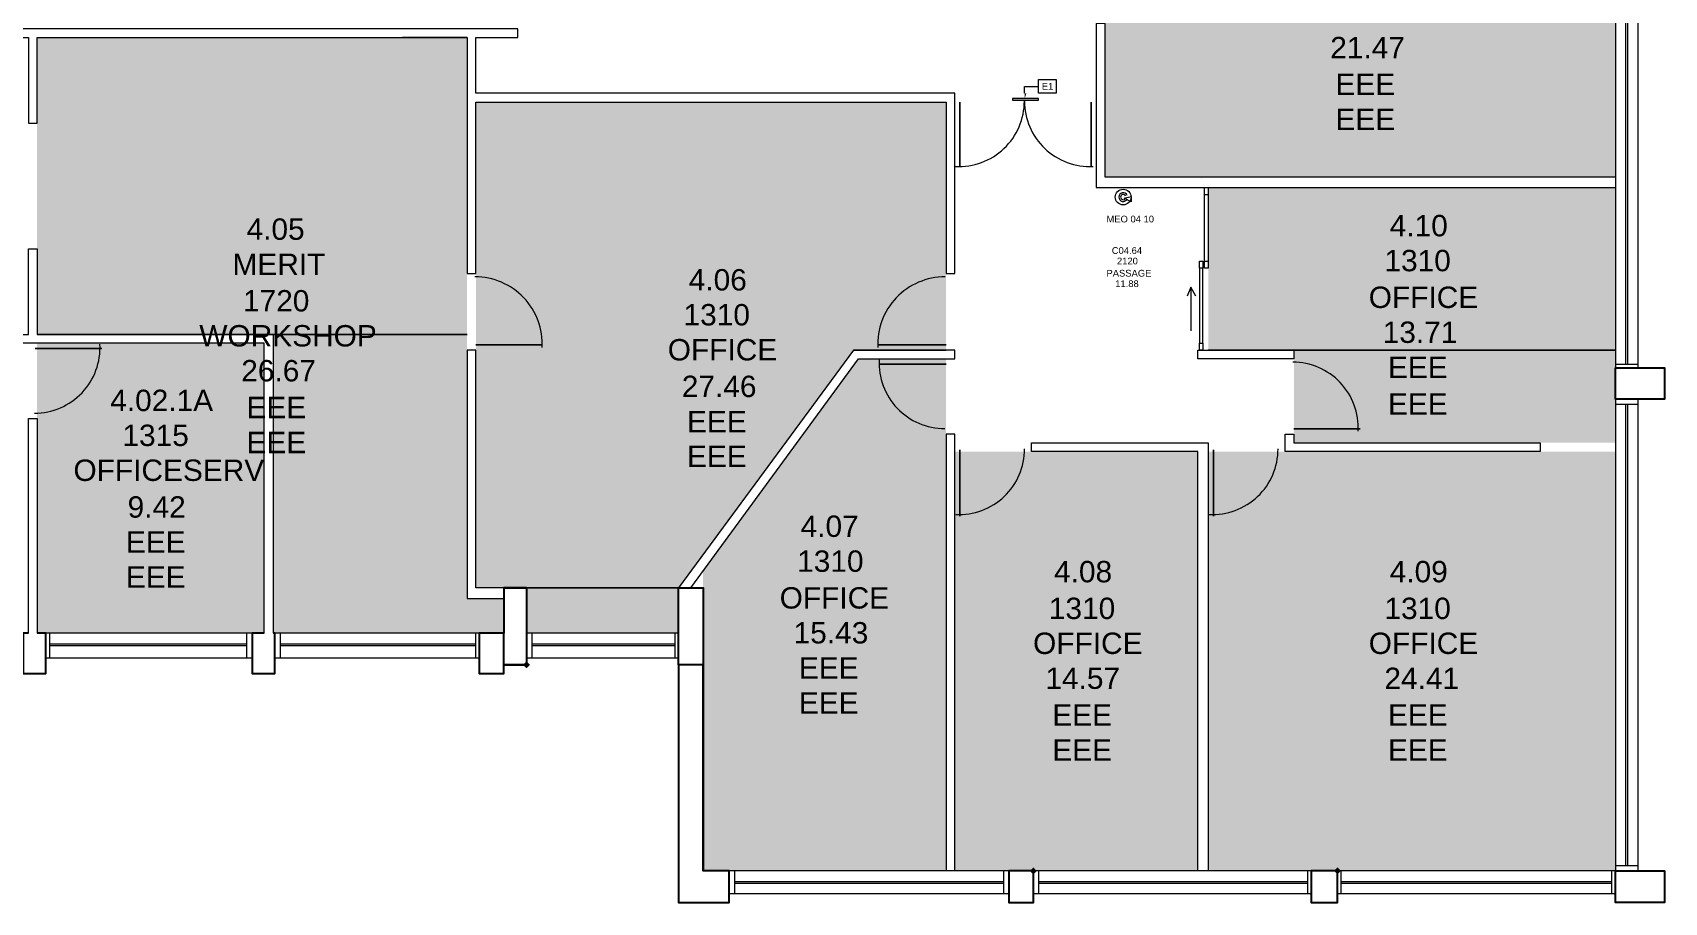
# Model space of a CAD drawing. Header units: millimetres. Extents: x -59 to 47, y 152 to 919.
# Drawn here: x 26.74 to 46.5, y 353.62 to 364.16 of the extents above; entities that cross this region are included whole.
import ezdxf

# ---------------------------------------------------------------- set-up
doc = ezdxf.new("R2010")
doc.units = ezdxf.units.MM
for name, color, linetype in [('PDF_014404$BL', 7, 'Continuous'), ('PDF_014404$DR', 7, 'Continuous'), ('PDF_014404$FI', 7, 'Continuous'), ('PDF_014404$FI-DSG', 7, 'Continuous'), ('PDF_014404$WA', 7, 'Continuous'), ('PDF_014404$WA-COL', 7, 'Continuous'), ('PDF_014404$WA-EXT', 7, 'Continuous'), ('PDF_014404$WN', 7, 'Continuous'), ('PDF_Text', 7, 'Continuous')]:
    doc.layers.add(name, color=color, linetype=linetype)
doc.layers.add('PDF_014404$HL-TMP', color=7, linetype='Continuous', true_color=0x800000)
doc.styles.add('PDF ArialMT', font='arial.ttf')

msp = doc.modelspace()

# ---------------------------------------------------------------- hatches: boundary and pattern name
at = {"layer": 'PDF_014404$WA-COL', "transparency": 33554559}
for points in [[(32.724, 356.542), (32.703, 356.521), (32.682, 356.5), (32.703, 356.479), (32.724, 356.458), (32.746, 356.479), (32.767, 356.5), (32.746, 356.521)], [(32.724, 356.542), (32.703, 356.521), (32.682, 356.5), (32.703, 356.479), (32.724, 356.458), (32.746, 356.479), (32.767, 356.5), (32.746, 356.521)], [(38.863, 354.045), (38.842, 354.023), (38.821, 354.002), (38.842, 353.981), (38.863, 353.96), (38.884, 353.981), (38.905, 354.002), (38.884, 354.023)], [(42.546, 354.045), (42.525, 354.023), (42.504, 354.002), (42.525, 353.981), (42.546, 353.96), (42.567, 353.981), (42.588, 354.002), (42.567, 354.023)]]:
    msp.add_hatch(color=256, dxfattribs=at).paths.add_polyline_path(points)

# ---------------------------------------------------------------- linework, layer by layer
at = {"layer": 'PDF_014404$BL', "lineweight": 9}
for points in [[(45.912, 365.813), (45.912, 360.098)], [(46.187, 360.098), (46.187, 365.813)], [(45.912, 359.717), (45.912, 354.002), (42.546, 354.002)], [(46.187, 354.002), (46.187, 359.717)], [(29.401, 356.881), (26.903, 356.881)], [(32.153, 356.881), (29.676, 356.881)], [(34.566, 356.881), (32.724, 356.881)], [(26.903, 356.585), (29.401, 356.585)], [(29.676, 356.585), (32.153, 356.585)], [(32.724, 356.585), (34.566, 356.585)], [(38.567, 354.002), (35.18, 354.002)], [(42.228, 354.002), (38.863, 354.002)], [(35.18, 353.727), (38.567, 353.727)], [(38.863, 353.727), (42.228, 353.727)], [(42.546, 353.727), (45.912, 353.727)]]:
    msp.add_lwpolyline(points, dxfattribs=at)
at = {"layer": 'PDF_014404$DR', "lineweight": 0}
msp.add_lwpolyline([(37.919, 362.536, 0.429403), (38.754, 363.329, 0.429403), (39.588, 362.536)], format="xyb", dxfattribs=at)
for points in [[(37.974, 363.316), (37.974, 362.533), (37.974, 363.316)], [(39.561, 363.316), (39.561, 362.533), (39.561, 363.316)], [(40.895, 362.384), (40.895, 362.384)], [(40.937, 361.39), (40.937, 362.194)], [(40.98, 362.194), (40.98, 361.39)], [(40.874, 361.305), (40.874, 360.395)], [(40.916, 360.395), (40.916, 361.305)], [(40.768, 361.072), (40.726, 360.966)], [(40.831, 360.966), (40.768, 361.072), (40.768, 360.543)], [(26.776, 360.331), (27.581, 360.331), (26.776, 360.331)], [(32.111, 360.374), (32.915, 360.374), (32.111, 360.374)], [(37.805, 360.374), (36.979, 360.374), (37.805, 360.374)], [(37.805, 360.141), (37, 360.141), (37.805, 360.141)], [(42.017, 359.357), (42.821, 359.357), (42.017, 359.357)], [(37.974, 359.103), (37.974, 358.299), (37.974, 359.103)], [(41.043, 359.103), (41.043, 358.299), (41.043, 359.103)]]:
    msp.add_lwpolyline(points, dxfattribs=at)
for points in [[(40.98, 362.279), (40.98, 362.194), (40.937, 362.194), (40.937, 362.279)], [(40.916, 361.39), (40.916, 361.305), (40.874, 361.305), (40.874, 361.39)], [(40.98, 361.39), (40.98, 361.305), (40.937, 361.305), (40.937, 361.39)], [(40.916, 360.395), (40.916, 360.31), (40.874, 360.31), (40.874, 360.395)]]:
    msp.add_lwpolyline(points, close=True, dxfattribs=at)
for centre, radius, start, end in [((32.1, 360.384), 0.815, 357.0434, 90.0001), ((37.794, 360.384), 0.815, 89.9999, 182.9554), ((26.766, 360.342), 0.794, 270.0001, 2.9544), ((37.79, 360.154), 0.794, 177.0447, 270), ((42.003, 359.371), 0.794, 357.0447, 90), ((37.963, 359.114), 0.794, 267.0449, 0.0001), ((41.032, 359.114), 0.794, 267.0449, 0.0001)]:
    msp.add_arc(centre, radius, start, end, dxfattribs=at)
at = {"layer": 'PDF_014404$FI', "lineweight": 9}
msp.add_lwpolyline([(40.048, 362.109), (39.964, 362.152), (40.048, 362.173)], close=True, dxfattribs=at)
msp.add_circle((39.95, 362.165), 0.0953, dxfattribs=at)
msp.add_circle((39.95, 362.165), 0.0953, dxfattribs=at)
for radius, start, end in [(0.0529, 22.7694, 337.2306), (0.0318, 22.7697, 337.2303)]:
    msp.add_arc((39.95, 362.165), radius, start, end, dxfattribs=at)
at = {"layer": 'PDF_014404$FI-DSG', "lineweight": 9}
msp.add_lwpolyline([(38.757, 363.422), (38.757, 363.506), (38.842, 363.506), (38.926, 363.506)], dxfattribs=at)
for points in [[(38.926, 363.591), (39.138, 363.591), (39.138, 363.422), (38.926, 363.422)], [(38.926, 363.358), (38.609, 363.358), (38.609, 363.337), (38.926, 363.337)]]:
    msp.add_lwpolyline(points, close=True, dxfattribs=at)
at = {"layer": 'PDF_014404$FI-DSG', "transparency": 33554559}
for points in [[(38.778, 363.422), (38.757, 363.358), (38.757, 363.422)], [(38.926, 363.358), (38.609, 363.358), (38.926, 363.337)], [(38.609, 363.358), (38.926, 363.337), (38.609, 363.337)]]:
    msp.add_solid(points, dxfattribs=at)
at = {"layer": 'PDF_014404$HL-TMP', "lineweight": 0}
for points in [[(32.005, 364.099), (31.222, 364.099), (32.005, 364.099)], [(32.005, 360.501), (26.798, 360.501), (32.005, 360.501)], [(37.805, 360.31), (36.683, 360.31), (37.805, 360.31)], [(45.912, 360.31), (40.98, 360.31), (45.912, 360.31)]]:
    msp.add_lwpolyline(points, dxfattribs=at)
msp.add_lwpolyline([(34.566, 357.431), (32.724, 357.431), (34.566, 357.431)], close=True, dxfattribs=at)
at = {"layer": 'PDF_014404$HL-TMP', "transparency": 33554559}
for points in [[(45.912, 364.692), (39.731, 364.692), (45.912, 363.781)], [(39.731, 364.692), (45.912, 363.781), (39.731, 363.781)], [(31.222, 364.099), (32.005, 364.099), (26.798, 364.099)], [(32.005, 364.099), (26.798, 364.099), (32.005, 360.501)], [(26.798, 364.099), (32.005, 360.501), (26.798, 360.501)], [(32.005, 364.099), (31.222, 364.099), (31.222, 364.099)], [(45.912, 363.781), (39.731, 363.781), (45.912, 362.956)], [(39.731, 363.781), (45.912, 362.956), (39.731, 362.956)], [(37.805, 363.316), (32.111, 363.316), (32.111, 363.316)], [(37.805, 363.316), (32.111, 363.316), (37.805, 360.31)], [(32.111, 363.316), (37.805, 360.31), (32.111, 360.31)], [(45.912, 362.406), (39.731, 362.406), (39.731, 362.956)], [(39.731, 362.956), (45.912, 362.956), (45.912, 362.406)], [(45.912, 362.406), (45.912, 362.406), (39.731, 362.406)], [(45.912, 362.279), (40.98, 362.279), (40.98, 362.279)], [(45.912, 362.279), (40.98, 362.279), (45.912, 360.31)], [(40.98, 362.279), (45.912, 360.31), (40.98, 360.31)], [(26.798, 360.501), (32.005, 360.501), (29.655, 360.501)], [(32.005, 360.501), (29.655, 360.501), (32.005, 357.304)], [(29.655, 360.501), (32.005, 357.304), (29.655, 357.304)], [(26.798, 360.395), (29.549, 360.395), (29.549, 360.395)], [(29.549, 360.395), (26.798, 360.395), (29.549, 356.881)], [(26.798, 360.395), (29.549, 356.881), (26.798, 356.881)], [(36.683, 360.31), (32.111, 360.31), (34.566, 357.431)], [(32.111, 360.31), (34.566, 357.431), (32.111, 357.431)], [(36.683, 360.31), (37.805, 360.31), (36.704, 360.31)], [(36.704, 360.31), (37.805, 360.31), (37.805, 360.31)], [(40.98, 360.31), (45.912, 360.31), (42.017, 360.31)], [(45.912, 359.188), (42.017, 359.188), (42.017, 360.31)], [(42.017, 360.31), (45.912, 360.31), (45.912, 359.188)], [(36.746, 360.204), (37.805, 357.622), (34.862, 357.622)], [(36.746, 360.204), (37.339, 360.204), (37.339, 360.204)], [(37.805, 360.204), (37.805, 360.204), (36.746, 360.204)], [(37.805, 360.204), (36.746, 360.204), (37.339, 360.204)], [(37.805, 360.204), (36.746, 360.204), (37.805, 357.622)], [(40.853, 359.082), (37.91, 359.082), (40.853, 354.002)], [(37.91, 359.082), (40.853, 354.002), (37.91, 354.002)], [(40.98, 359.082), (45.912, 359.082), (45.912, 359.082)], [(45.912, 359.082), (45.912, 359.082), (40.98, 359.082)], [(45.912, 359.082), (40.98, 359.082), (45.912, 354.066)], [(40.98, 359.082), (45.912, 354.066), (40.98, 354.066)], [(45.912, 359.188), (45.912, 359.188), (42.017, 359.188)], [(37.805, 354.002), (34.862, 354.002), (34.862, 357.622)], [(34.862, 357.622), (37.805, 357.622), (37.805, 354.002)], [(32.449, 357.304), (29.655, 357.304), (32.449, 356.881)], [(29.655, 357.304), (32.449, 356.881), (29.655, 356.881)], [(34.566, 357.431), (32.111, 357.431), (32.724, 357.431)], [(32.111, 357.431), (34.566, 357.431), (34.566, 357.431)], [(34.566, 357.431), (34.566, 357.431), (32.724, 357.431)], [(34.566, 357.431), (32.724, 357.431), (34.566, 356.881)], [(32.724, 357.431), (34.566, 356.881), (32.724, 356.881)], [(37.805, 354.002), (37.805, 354.002), (34.862, 354.002)], [(45.912, 354.066), (40.98, 354.066), (45.912, 354.002)], [(40.98, 354.066), (45.912, 354.002), (40.98, 354.002)]]:
    msp.add_solid(points, dxfattribs=at)
at = {"layer": 'PDF_014404$WA', "lineweight": 20}
for points in [[(26.692, 364.099), (26.692, 363.062), (26.798, 363.062), (26.798, 364.099), (32.005, 364.099), (32.005, 361.241), (32.111, 361.241), (32.111, 363.316), (37.805, 363.316), (37.805, 361.241), (37.91, 361.241), (37.91, 363.422), (32.111, 363.422), (32.111, 364.099), (32.619, 364.099), (32.619, 364.205), (27.835, 364.205), (21.125, 364.205), (21.125, 363.76), (21.252, 363.76), (21.252, 364.099)], [(40.853, 360.31), (42.017, 360.31), (42.017, 360.204), (40.853, 360.204)], [(42.017, 359.188), (45.001, 359.188), (45.001, 359.082), (41.911, 359.082), (41.911, 359.294), (42.017, 359.294)]]:
    msp.add_lwpolyline(points, close=True, dxfattribs=at)
for points in [[(45.912, 362.406), (39.731, 362.406), (39.731, 364.268), (39.625, 364.268), (39.625, 362.279), (45.912, 362.279)], [(29.549, 356.881), (29.549, 360.395), (21.252, 360.395), (21.252, 360.268), (21.125, 360.268), (21.125, 362.85), (21.252, 362.85), (21.252, 360.501), (26.692, 360.501), (26.692, 361.538), (26.798, 361.538), (26.798, 360.501), (29.655, 360.501), (29.655, 356.881)], [(32.449, 357.431), (32.111, 357.431), (32.111, 360.31), (32.005, 360.31), (32.005, 357.304), (32.449, 357.304)], [(34.714, 357.431), (36.746, 360.204), (37.91, 360.204), (37.91, 360.31), (36.683, 360.31), (34.566, 357.431)], [(26.692, 356.881), (26.692, 359.484), (26.798, 359.484), (26.798, 356.881)], [(37.91, 354.002), (37.91, 359.294), (37.805, 359.294), (37.805, 354.002)], [(40.853, 354.002), (40.853, 359.082), (38.842, 359.082), (38.842, 359.188), (40.98, 359.188), (40.98, 354.002)]]:
    msp.add_lwpolyline(points, dxfattribs=at)
at = {"layer": 'PDF_014404$WA-COL', "lineweight": 25}
for points in [[(45.912, 360.098), (46.504, 360.098), (46.504, 359.717), (45.912, 359.717)], [(32.449, 357.431), (32.724, 357.431)], [(34.862, 357.431), (34.862, 356.5), (34.566, 356.5), (34.566, 357.431)], [(34.566, 357.431), (34.862, 357.431), (34.862, 356.5), (34.566, 356.5)], [(32.153, 356.881), (32.153, 356.394), (32.449, 356.394), (32.449, 356.881)], [(32.724, 356.5), (32.449, 356.5)], [(38.863, 354.002), (38.567, 354.002), (38.567, 353.621), (38.863, 353.621)], [(42.546, 354.002), (42.228, 354.002), (42.228, 353.621), (42.546, 353.621)], [(45.912, 354.002), (46.504, 354.002), (46.504, 353.621), (45.912, 353.621)]]:
    msp.add_lwpolyline(points, close=True, dxfattribs=at)
for points in [[(32.449, 357.431), (32.449, 356.881)], [(32.724, 357.431), (32.724, 356.5)], [(26.692, 356.881), (26.628, 356.881), (26.628, 356.394), (26.903, 356.394), (26.903, 356.881), (26.798, 356.881)], [(29.549, 356.881), (29.401, 356.881), (29.401, 356.394), (29.676, 356.394), (29.676, 356.881), (29.655, 356.881)]]:
    msp.add_lwpolyline(points, dxfattribs=at)
at = {"layer": 'PDF_014404$WA-EXT', "lineweight": 25}
msp.add_lwpolyline([(34.566, 356.5), (34.566, 353.621), (35.18, 353.621), (35.18, 354.002), (34.862, 354.002), (34.862, 356.5), (34.862, 354.002)], dxfattribs=at)
at = {"layer": 'PDF_014404$WN', "lineweight": 0}
for points in [[(46.039, 360.141), (46.039, 365.75)], [(46.06, 360.141), (46.06, 365.75)], [(45.912, 360.141), (46.187, 360.141)], [(45.912, 360.098), (46.187, 360.098)], [(46.187, 359.717), (45.912, 359.717)], [(46.187, 359.654), (45.912, 359.654)], [(46.039, 354.066), (46.039, 359.654)], [(46.06, 354.066), (46.06, 359.654)], [(26.903, 356.881), (26.903, 356.585)], [(26.946, 356.881), (26.946, 356.585)], [(29.338, 356.585), (29.338, 356.881)], [(29.401, 356.585), (29.401, 356.881)], [(29.676, 356.881), (29.676, 356.585)], [(29.74, 356.881), (29.74, 356.585)], [(32.111, 356.585), (32.111, 356.881)], [(32.153, 356.585), (32.153, 356.881)], [(32.724, 356.881), (32.724, 356.585)], [(32.788, 356.881), (32.788, 356.585)], [(34.524, 356.585), (34.524, 356.881)], [(34.566, 356.585), (34.566, 356.881)], [(26.946, 356.754), (29.338, 356.754)], [(26.946, 356.733), (29.338, 356.733)], [(29.74, 356.754), (32.111, 356.754)], [(29.74, 356.733), (32.111, 356.733)], [(32.788, 356.754), (34.524, 356.754)], [(32.788, 356.733), (34.524, 356.733)], [(35.18, 354.002), (35.18, 353.727)], [(35.243, 354.002), (35.243, 353.727)], [(38.503, 353.727), (38.503, 354.002)], [(38.567, 353.727), (38.567, 354.002)], [(38.863, 354.002), (38.863, 353.727)], [(38.926, 354.002), (38.926, 353.727)], [(42.186, 353.727), (42.186, 354.002)], [(42.228, 353.727), (42.228, 354.002)], [(42.546, 354.002), (42.546, 353.727)], [(42.588, 354.002), (42.588, 353.727)], [(45.869, 353.727), (45.869, 354.002)], [(45.912, 354.066), (46.187, 354.066)], [(45.912, 353.727), (45.912, 354.002), (46.187, 354.002)], [(35.243, 353.875), (38.503, 353.875)], [(35.243, 353.854), (38.503, 353.854)], [(38.926, 353.875), (42.186, 353.875)], [(38.926, 353.854), (42.186, 353.854)], [(42.588, 353.875), (45.869, 353.875)], [(42.588, 353.854), (45.869, 353.854)]]:
    msp.add_lwpolyline(points, dxfattribs=at)

# ---------------------------------------------------------------- texts
at = {"layer": 'PDF_Text', "attachment_point": 4, "style": 'PDF ArialMT'}
for s, insert, char_height in [('21.47', (42.458, 363.976), 0.2588), ('EEE', (42.521, 363.532), 0.2588), ('E1', (38.965, 363.507), 0.0815), ('EEE', (42.521, 363.108), 0.2588), ('4.05', (29.334, 361.775), 0.2588), ('MEO 04 10', (39.748, 361.898), 0.0815), ('4.10', (43.178, 361.817), 0.2588), ('MERIT', (29.164, 361.351), 0.2588), ('C04.64', (39.812, 361.517), 0.0815), ('2120', (39.875, 361.39), 0.0815), ('1310', (43.114, 361.394), 0.2588), ('4.06', (34.689, 361.161), 0.2588), ('PASSAGE', (39.748, 361.242), 0.0815), ('1720', (29.291, 360.907), 0.2588), ('11.88', (39.854, 361.115), 0.0815), ('OFFICE', (42.924, 360.949), 0.2588), ('1310', (34.626, 360.738), 0.2588), ('13.71', (43.093, 360.526), 0.2588), ('WORKSHOP', (28.762, 360.483), 0.2588), ('OFFICE', (34.435, 360.314), 0.2588), ('26.67', (29.27, 360.06), 0.2588), ('EEE', (43.157, 360.102), 0.2588), ('27.46', (34.605, 359.87), 0.2588), ('4.02.1A', (27.683, 359.7), 0.2588), ('EEE', (29.334, 359.616), 0.2588), ('EEE', (43.157, 359.658), 0.2588), ('EEE', (34.668, 359.446), 0.2588), ('1315', (27.831, 359.277), 0.2588), ('EEE', (29.334, 359.192), 0.2588), ('EEE', (34.668, 359.023), 0.2588), ('OFFICESERV', (27.238, 358.854), 0.2588), ('9.42', (27.894, 358.409), 0.2588), ('4.07', (36.044, 358.176), 0.2588), ('EEE', (27.873, 357.986), 0.2588), ('1310', (36.002, 357.753), 0.2588), ('EEE', (27.873, 357.562), 0.2588), ('4.08', (39.113, 357.626), 0.2588), ('4.09', (43.178, 357.626), 0.2588), ('OFFICE', (35.79, 357.308), 0.2588), ('1310', (39.05, 357.181), 0.2588), ('1310', (43.114, 357.181), 0.2588), ('15.43', (35.959, 356.885), 0.2588), ('OFFICE', (38.859, 356.758), 0.2588), ('OFFICE', (42.924, 356.758), 0.2588), ('EEE', (36.023, 356.462), 0.2588), ('14.57', (39.008, 356.335), 0.2588), ('24.41', (43.114, 356.335), 0.2588), ('EEE', (36.023, 356.038), 0.2588), ('EEE', (39.092, 355.89), 0.2588), ('EEE', (43.157, 355.89), 0.2588), ('EEE', (39.092, 355.467), 0.2588), ('EEE', (43.157, 355.467), 0.2588)]:
    msp.add_mtext(s, dxfattribs=dict(at, insert=insert, char_height=char_height))

doc.saveas('drawing.dxf')
